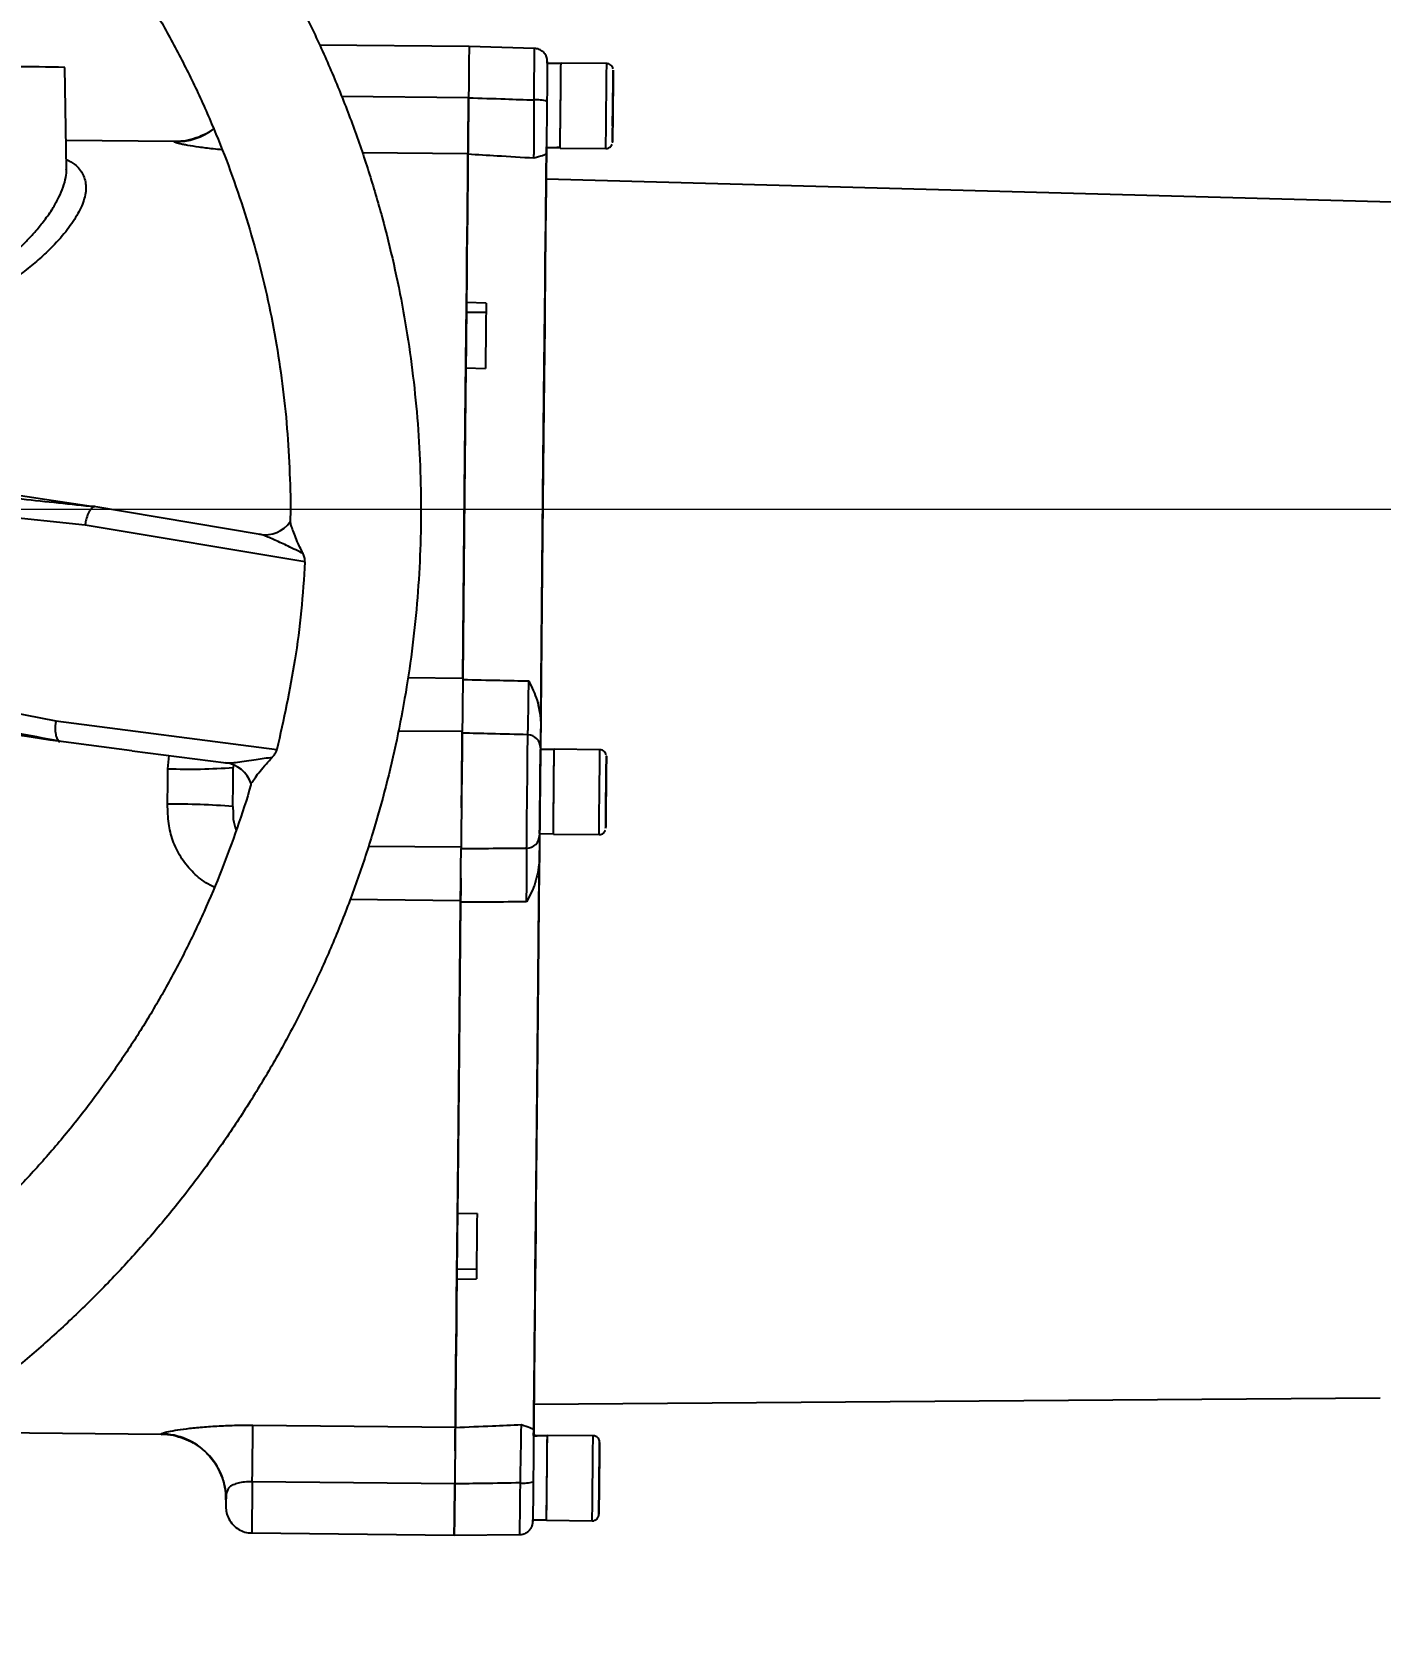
# Model space of a CAD drawing. Header units: millimetres. Extents: x 2344 to 4024, y 1094 to 2282.
# Drawn here: x 3033.4 to 3219.2, y 1277.1 to 1496.1 of the extents above; entities that cross this region are included whole.
import ezdxf

# ---------------------------------------------------------------- set-up
doc = ezdxf.new("R2010")
doc.units = ezdxf.units.MM
doc.layers.add('AM_5', color=3, linetype='Continuous', lineweight=25)
doc.layers.add('标注', color=3, linetype='Continuous', lineweight=13)
doc.styles.add('SLDTEXTSTYLE1', font='txt.shx', dxfattribs={"width": 0.7, "bigfont": 'gbcbig.shx'})
doc.dimstyles.new('SLDDIMSTYLE12$0', dxfattribs={"dimtxt": 12, "dimasz": 10, "dimexe": 0, "dimexo": 0.0625, "dimgap": 0.875, "dimtad": 1, "dimdec": 1, "dimlfac": 1.8, "dimrnd": 1e-09, "dimzin": 12, "dimdsep": 46, "dimtxsty": 'SLDTEXTSTYLE1', "dimcen": 0.09, "dimdle": 8.16, "dimclrd": 3, "dimclre": 3, "dimadec": 0, "dimazin": 3, "dimtfac": 1, "dimtdec": 1, "dimtofl": 0, "dimtmove": 0, "dimatfit": 3, "dimfxl": 0, "dimfrac": 2, "dimtolj": 1, "dimlwd": 5, "dimlwe": 5, "dimarcsym": 0})
doc.dimstyles.new('SLDDIMSTYLE12$3', dxfattribs={"dimtxt": 12, "dimasz": 10, "dimexe": 0, "dimexo": 0.0625, "dimgap": 0.875, "dimtad": 1, "dimdec": 1, "dimlfac": 1.8, "dimrnd": 1e-09, "dimzin": 12, "dimdsep": 46, "dimtxsty": 'SLDTEXTSTYLE1', "dimcen": 0.09, "dimdle": 8.16, "dimclrd": 3, "dimclre": 3, "dimadec": 0, "dimazin": 3, "dimtfac": 1, "dimtdec": 1, "dimtofl": 0, "dimtmove": 0, "dimatfit": 3, "dimfxl": 0, "dimfrac": 2, "dimtolj": 1, "dimlwd": 5, "dimlwe": 5, "dimarcsym": 0})

# ---------------------------------------------------------------- blocks, each defined once
blk = doc.blocks.new('*D64')
at = {"layer": 'Defpoints', "color": 0, "transparency": 16777216}
for p in [(2933.73, 1598.29), (2933.73, 1430.36), (3247.75, 1420.49)]:
    blk.add_point(p, dxfattribs=at)
at = {"layer": '标注', "color": 3, "linetype": 'Continuous', "lineweight": 5, "transparency": 16777216}
for p, q in [((2933.73, 1430.42), (2933.73, 1598.29)), ((3237.75, 1598.29), (2943.73, 1598.29))]:
    blk.add_line(p, q, dxfattribs=at)
at = {"layer": '标注', "color": 3, "lineweight": 5, "transparency": 16777216}
blk.add_line((3247.75, 1420.55), (3247.75, 1598.29), dxfattribs=at)
at = {"layer": '标注', "color": 3, "transparency": 16777216}
for points in [[(2943.73, 1599.96), (2943.73, 1596.62), (2933.73, 1598.29)], [(3237.75, 1599.96), (3237.75, 1596.62), (3247.75, 1598.29)]]:
    blk.add_solid(points, dxfattribs=at)
at = {"layer": '标注', "color": 0, "transparency": 16777216, "insert": (3090.41, 1610.59), "char_height": 10, "attachment_point": 5, "style": 'SLDTEXTSTYLE1'}
blk.add_mtext('\\A1;{\\H2.28571x;315}', dxfattribs=at)
blk = doc.blocks.new('*D68')
at = {"layer": 'Defpoints', "color": 0, "transparency": 16777216}
for p in [(3197.74, 1532.02), (3467.94, 1532.02), (2933.73, 1430.36)]:
    blk.add_point(p, dxfattribs=at)
at = {"layer": '标注', "color": 3, "linetype": 'Continuous', "lineweight": 5, "transparency": 16777216}
for p, q in [((3197.8, 1532.02), (3467.94, 1532.02)), ((3467.94, 1440.36), (3467.94, 1522.02))]:
    blk.add_line(p, q, dxfattribs=at)
at = {"layer": '标注', "color": 3, "lineweight": 5, "transparency": 16777216}
blk.add_line((2933.8, 1430.36), (3467.94, 1430.36), dxfattribs=at)
at = {"layer": '标注', "color": 3, "transparency": 16777216}
for points in [[(3466.27, 1522.02), (3469.6, 1522.02), (3467.94, 1532.02)], [(3466.27, 1440.36), (3469.6, 1440.36), (3467.94, 1430.36)]]:
    blk.add_solid(points, dxfattribs=at)
at = {"layer": '标注', "color": 0, "transparency": 16777216, "insert": (3455.63, 1481.19), "char_height": 10, "attachment_point": 5, "rotation": 90, "style": 'SLDTEXTSTYLE1'}
blk.add_mtext('\\A1;{\\H2.28571x;115}', dxfattribs=at)
blk = doc.blocks.new('*D49')
at = {"layer": 'AM_5', "color": 3, "linetype": 'Continuous', "lineweight": 5, "transparency": 16777216}
blk.add_line((3084.19, 1574.25), (3050.51, 1548.25), dxfattribs=at)
at = {"layer": 'AM_5', "color": 3, "lineweight": 5, "transparency": 16777216}
for p, q in [((2983.13, 1496.32), (2983.31, 1496.32)), ((2983.22, 1496.23), (2983.22, 1496.41))]:
    blk.add_line(p, q, dxfattribs=at)
at = {"layer": 'AM_5', "color": 3, "transparency": 16777216}
blk.add_solid([(3049.49, 1549.57), (3051.53, 1546.93), (3042.59, 1542.14)], dxfattribs=at)
at = {"layer": 'Defpoints', "color": 0, "transparency": 16777216}
for p in [(3042.59, 1542.14), (2923.85, 1450.49)]:
    blk.add_point(p, dxfattribs=at)
at = {"layer": 'AM_5', "color": 0, "transparency": 16777216, "insert": (3067.11, 1569.75), "char_height": 12, "attachment_point": 5, "rotation": 37.6642, "style": 'SLDTEXTSTYLE1'}
blk.add_mtext('\\A1;%%C345', dxfattribs=at)

msp = doc.modelspace()

# ---------------------------------------------------------------- linework, layer by layer
at = {"color": 7, "linetype": 'Continuous', "lineweight": 25}
for p, q in [((3093.677, 1494.056), (3073.081, 1494.26)), ((3102.707, 1493.809), (3093.677, 1494.056)), ((3106.345, 1491.725), (3104.455, 1491.743)), ((3112.645, 1491.716), (3106.345, 1491.779)), ((3038.214, 1477.195), (3037.987, 1491.181)), ((3113.536, 1490.807), (3113.536, 1490.786)), ((3113.514, 1488.557), (3113.487, 1485.857)), ((3113.487, 1485.857), (3113.514, 1488.557)), ((3113.514, 1488.557), (3113.514, 1488.557)), ((3076.09, 1487.211), (3093.607, 1487.037)), ((3113.487, 1485.857), (3113.46, 1483.157)), ((3113.46, 1483.157), (3113.487, 1485.857)), ((3113.487, 1485.857), (3113.487, 1485.857)), ((3113.46, 1483.157), (3113.46, 1483.157)), ((3113.46, 1483.157), (3113.46, 1483.157)), ((3053.045, 1480.972), (3038.15, 1481.12)), ((3093.53, 1479.273), (3078.955, 1479.418)), ((3104.332, 1479.354), (3104.341, 1480.256)), ((3106.229, 1480.079), (3112.529, 1480.017)), ((3220.844, 1472.622), (3104.297, 1475.815)), ((3093.326, 1458.831), (3093.313, 1457.449)), ((3096.025, 1458.703), (3093.326, 1458.831)), ((3096.013, 1457.422), (3093.313, 1457.449)), ((3093.237, 1449.835), (3095.936, 1449.708)), ((3040.779, 1428.14), (3018.038, 1430.519)), ((3064.906, 1426.877), (3041.713, 1430.772)), ((3071.066, 1423.088), (3040.779, 1428.14)), ((3085.243, 1407.149), (3092.812, 1407.074)), ((3014.307, 1405.538), (3036.757, 1401.211)), ((3036.757, 1401.211), (3067.206, 1397.25)), ((3092.738, 1399.706), (3083.941, 1399.794)), ((3047.232, 1397.076), (3037.099, 1398.383)), ((3047.249, 1397.073), (3060.194, 1395.403)), ((3052.186, 1394.603), (3052.337, 1396.418)), ((3105.404, 1397.229), (3103.514, 1397.248)), ((3111.705, 1397.221), (3105.405, 1397.283)), ((3061.203, 1395.091), (3061.188, 1394.78)), ((3112.577, 1394.48), (3112.562, 1392.921)), ((3112.562, 1392.921), (3112.577, 1394.48)), ((3112.562, 1392.921), (3112.531, 1389.803)), ((3112.531, 1389.803), (3112.562, 1392.921)), ((3112.562, 1392.921), (3112.562, 1392.921)), ((3061.134, 1389.384), (3061.16, 1388.538)), ((3112.515, 1388.244), (3112.531, 1389.803)), ((3112.531, 1389.803), (3112.515, 1388.244)), ((3112.531, 1389.803), (3112.531, 1389.803)), ((3103.399, 1385.657), (3105.289, 1385.638)), ((3105.289, 1385.584), (3111.588, 1385.521)), ((3079.813, 1383.948), (3092.58, 1383.821)), ((3092.507, 1376.42), (3077.254, 1376.572)), ((3094.78, 1333.357), (3092.079, 1333.284)), ((3092.003, 1325.67), (3091.99, 1324.289)), ((3094.703, 1325.643), (3092.003, 1325.67)), ((3091.99, 1324.289), (3094.69, 1324.362)), ((3102.62, 1307.09), (3219.208, 1307.967)), ((3063.889, 1304.189), (3091.788, 1303.912)), ((3102.577, 1302.753), (3102.585, 1303.55)), ((3019.413, 1303.269), (3051.276, 1302.952)), ((3110.767, 1302.725), (3104.467, 1302.788)), ((3111.609, 1296.867), (3111.636, 1299.567)), ((3111.636, 1299.567), (3111.609, 1296.867)), ((3111.636, 1299.567), (3111.636, 1299.567)), ((3111.582, 1294.167), (3111.609, 1296.867)), ((3111.609, 1296.867), (3111.582, 1294.167)), ((3111.609, 1296.867), (3111.609, 1296.867)), ((3091.71, 1296.117), (3063.812, 1296.394)), ((3111.582, 1294.167), (3111.582, 1294.167)), ((3111.582, 1294.167), (3111.582, 1294.167)), ((3102.462, 1291.161), (3102.462, 1291.173)), ((3102.462, 1291.161), (3104.352, 1291.143)), ((3104.351, 1291.089), (3110.651, 1291.026)), ((3063.742, 1289.341), (3091.64, 1289.064)), ((3091.64, 1289.063), (3100.673, 1289.131))]:
    msp.add_line(p, q, dxfattribs=at)
at = {"color": 7, "linetype": 'Continuous', "lineweight": 25, "flags": 128}
for points in [[(3093.677, 1494.056), (3093.676, 1493.885), (3093.671, 1493.379), (3093.662, 1492.56), (3093.651, 1491.463), (3093.638, 1490.134), (3093.623, 1488.632), (3093.607, 1487.018)], [(3093.677, 1494.056), (3093.676, 1493.888), (3093.671, 1493.386), (3093.663, 1492.57), (3093.652, 1491.476), (3093.638, 1490.15), (3093.624, 1488.649), (3093.607, 1487.037)], [(3102.636, 1486.704), (3102.652, 1488.322), (3102.667, 1489.836), (3102.681, 1491.179), (3102.692, 1492.29), (3102.7, 1493.121), (3102.705, 1493.635), (3102.707, 1493.809)], [(3104.457, 1491.958), (3104.456, 1491.809), (3104.45, 1491.274), (3104.442, 1490.418), (3104.43, 1489.292), (3104.417, 1487.965), (3104.403, 1486.517)], [(3104.455, 1491.769), (3104.456, 1491.809), (3104.457, 1491.991), (3104.457, 1491.958)], [(3106.231, 1480.237), (3106.235, 1480.646), (3106.242, 1481.344), (3106.251, 1482.292), (3106.262, 1483.44), (3106.275, 1484.723), (3106.289, 1486.073), (3106.302, 1487.415), (3106.314, 1488.675), (3106.325, 1489.785), (3106.334, 1490.685), (3106.341, 1491.324), (3106.344, 1491.668), (3106.345, 1491.696)], [(3106.287, 1485.929), (3106.301, 1487.278), (3106.313, 1488.554), (3106.325, 1489.689), (3106.334, 1490.621), (3106.341, 1491.3), (3106.344, 1491.69), (3106.345, 1491.779)], [(3112.587, 1485.866), (3112.6, 1487.215), (3112.613, 1488.492), (3112.624, 1489.626), (3112.633, 1490.558), (3112.64, 1491.238), (3112.644, 1491.627), (3112.645, 1491.716)], [(3113.438, 1480.908), (3113.439, 1481.076), (3113.444, 1481.571), (3113.452, 1482.357), (3113.462, 1483.382), (3113.474, 1484.576), (3113.487, 1485.857), (3113.5, 1487.138), (3113.512, 1488.332), (3113.522, 1489.357), (3113.529, 1490.144), (3113.534, 1490.638), (3113.536, 1490.807), (3113.536, 1490.807)], [(3113.536, 1490.786), (3113.534, 1490.638), (3113.529, 1490.144), (3113.522, 1489.357), (3113.511, 1488.332), (3113.5, 1487.138), (3113.487, 1485.857)], [(3093.607, 1487.037), (3093.594, 1485.631), (3093.58, 1484.29), (3093.568, 1483.046), (3093.557, 1481.932), (3093.547, 1480.975), (3093.539, 1480.201), (3093.534, 1479.629), (3093.53, 1479.273)], [(3106.229, 1480.079), (3106.23, 1480.168), (3106.234, 1480.558), (3106.241, 1481.237), (3106.25, 1482.169), (3106.261, 1483.304), (3106.274, 1484.58), (3106.287, 1485.929)], [(3112.529, 1480.017), (3112.53, 1480.105), (3112.533, 1480.495), (3112.54, 1481.174), (3112.549, 1482.106), (3112.561, 1483.241), (3112.573, 1484.517), (3112.587, 1485.866)], [(3113.487, 1485.857), (3113.474, 1484.576), (3113.462, 1483.382), (3113.452, 1482.357), (3113.444, 1481.571), (3113.44, 1481.175)], [(3093.53, 1479.207), (3093.534, 1479.569), (3093.539, 1480.147), (3093.547, 1480.927), (3093.557, 1481.887), (3093.562, 1482.455)], [(3113.44, 1481.175), (3113.439, 1481.076), (3113.438, 1480.908), (3113.438, 1480.908)], [(3092.812, 1407.074), (3092.865, 1412.408), (3092.917, 1417.665), (3092.968, 1422.824), (3093.018, 1427.865), (3093.067, 1432.77), (3093.114, 1437.521), (3093.16, 1442.1), (3093.204, 1446.489), (3093.245, 1450.672), (3093.285, 1454.634), (3093.322, 1458.359), (3093.356, 1461.834), (3093.388, 1465.045), (3093.418, 1467.981), (3093.444, 1470.631), (3093.467, 1472.984), (3093.488, 1475.031), (3093.505, 1476.766), (3093.519, 1478.182), (3093.53, 1479.273)], [(3093.53, 1479.233), (3093.519, 1478.154), (3093.505, 1476.763), (3093.488, 1475.064), (3093.468, 1473.064), (3093.445, 1470.77), (3093.42, 1468.189), (3093.391, 1465.332), (3093.36, 1462.209), (3093.326, 1458.831)], [(3103.553, 1401.162), (3103.607, 1406.538), (3103.66, 1411.856), (3103.712, 1417.098), (3103.763, 1422.243), (3103.813, 1427.272), (3103.862, 1432.166), (3103.909, 1436.906), (3103.954, 1441.475), (3103.998, 1445.856), (3104.039, 1450.032), (3104.079, 1453.986), (3104.116, 1457.706), (3104.15, 1461.175), (3104.182, 1464.382), (3104.211, 1467.314), (3104.238, 1469.96), (3104.261, 1472.31), (3104.282, 1474.356), (3104.299, 1476.089), (3104.313, 1477.503), (3104.324, 1478.593), (3104.332, 1479.354)], [(3104.332, 1479.354), (3104.324, 1478.593), (3104.314, 1477.503), (3104.3, 1476.089), (3104.297, 1475.815)], [(3104.297, 1475.815), (3104.296, 1475.775), (3104.293, 1475.455), (3104.286, 1474.816), (3104.277, 1473.861), (3104.264, 1472.594), (3104.249, 1471.019), (3104.23, 1469.142), (3104.208, 1466.97), (3104.184, 1464.512), (3104.156, 1461.777), (3104.127, 1458.775), (3104.094, 1455.517), (3104.059, 1452.017), (3104.022, 1448.287), (3103.983, 1444.341), (3103.942, 1440.195), (3103.899, 1435.863), (3103.854, 1431.364), (3103.808, 1426.712), (3103.76, 1421.927), (3103.711, 1417.027), (3103.662, 1412.029), (3103.611, 1406.954), (3103.56, 1401.819), (3103.515, 1397.248)], [(3093.313, 1457.449), (3093.302, 1456.398), (3093.292, 1455.325), (3093.281, 1454.231), (3093.27, 1453.116), (3093.258, 1451.981), (3093.247, 1450.825), (3093.236, 1449.759)], [(3096.025, 1458.703), (3096.015, 1457.651), (3096.004, 1456.577), (3095.993, 1455.482), (3095.982, 1454.367), (3095.971, 1453.232), (3095.959, 1452.077), (3095.948, 1450.902), (3095.936, 1449.708)], [(3093.237, 1449.835), (3093.196, 1445.69), (3093.152, 1441.35), (3093.108, 1436.829), (3093.061, 1432.145), (3093.013, 1427.315), (3092.964, 1422.356), (3092.913, 1417.285), (3092.862, 1412.122), (3092.81, 1406.884)], [(3092.812, 1407.074), (3092.798, 1405.685), (3092.785, 1404.372), (3092.773, 1403.167), (3092.762, 1402.102), (3092.753, 1401.203), (3092.746, 1400.492), (3092.741, 1399.989), (3092.738, 1399.706)], [(3092.634, 1389.218), (3092.643, 1390.133), (3092.659, 1391.779), (3092.676, 1393.424), (3092.691, 1394.998), (3092.706, 1396.433), (3092.718, 1397.669), (3092.728, 1398.653), (3092.735, 1399.342), (3092.738, 1399.706)], [(3092.736, 1399.502), (3092.733, 1399.134), (3092.726, 1398.443), (3092.716, 1397.456), (3092.704, 1396.218), (3092.689, 1394.781), (3092.674, 1393.205), (3092.657, 1391.56), (3092.641, 1389.914), (3092.625, 1388.339), (3092.611, 1386.901), (3092.599, 1385.663), (3092.589, 1384.677), (3092.582, 1383.985), (3092.578, 1383.617)], [(3101.611, 1383.661), (3101.614, 1383.989), (3101.621, 1384.648), (3101.63, 1385.61), (3101.642, 1386.831), (3101.656, 1388.258), (3101.672, 1389.828), (3101.688, 1391.47), (3101.705, 1393.112), (3101.72, 1394.681), (3101.734, 1396.108), (3101.747, 1397.33), (3101.756, 1398.291), (3101.763, 1398.951), (3101.766, 1399.278)], [(3103.517, 1397.469), (3103.513, 1397.149), (3103.507, 1396.486), (3103.497, 1395.52), (3103.485, 1394.308), (3103.471, 1392.925), (3103.457, 1391.452), (3103.442, 1389.98), (3103.428, 1388.596), (3103.416, 1387.385), (3103.407, 1386.418), (3103.4, 1385.755), (3103.397, 1385.435)], [(3103.399, 1385.657), (3103.399, 1385.671), (3103.402, 1385.923), (3103.407, 1386.477), (3103.416, 1387.304), (3103.426, 1388.357), (3103.438, 1389.579), (3103.451, 1390.904), (3103.465, 1392.259), (3103.478, 1393.57), (3103.49, 1394.765), (3103.5, 1395.779), (3103.508, 1396.556), (3103.513, 1397.054), (3103.514, 1397.246), (3103.514, 1397.248)], [(3105.289, 1385.584), (3105.29, 1385.742), (3105.295, 1386.206), (3105.302, 1386.952), (3105.312, 1387.94), (3105.324, 1389.117), (3105.337, 1390.418), (3105.35, 1391.774), (3105.363, 1393.111), (3105.376, 1394.358), (3105.387, 1395.448), (3105.395, 1396.321), (3105.401, 1396.93), (3105.405, 1397.244), (3105.405, 1397.283)], [(3105.29, 1385.713), (3105.291, 1385.832), (3105.296, 1386.33), (3105.304, 1387.107), (3105.314, 1388.121), (3105.326, 1389.316), (3105.339, 1390.627), (3105.352, 1391.982), (3105.365, 1393.307), (3105.377, 1394.529), (3105.388, 1395.582), (3105.396, 1396.409), (3105.402, 1396.963), (3105.404, 1397.215), (3105.404, 1397.216)], [(3111.588, 1385.521), (3111.59, 1385.679), (3111.594, 1386.143), (3111.602, 1386.89), (3111.612, 1387.878), (3111.623, 1389.054), (3111.636, 1390.355), (3111.65, 1391.711), (3111.663, 1393.049), (3111.675, 1394.296), (3111.686, 1395.385), (3111.695, 1396.258), (3111.701, 1396.868), (3111.704, 1397.181), (3111.705, 1397.221)], [(3112.497, 1386.412), (3112.499, 1386.581), (3112.504, 1387.075), (3112.512, 1387.862), (3112.522, 1388.887), (3112.534, 1390.081), (3112.547, 1391.362), (3112.559, 1392.643), (3112.571, 1393.837), (3112.581, 1394.862), (3112.589, 1395.649), (3112.594, 1396.143), (3112.596, 1396.312), (3112.594, 1396.143), (3112.589, 1395.649), (3112.581, 1394.862), (3112.571, 1393.837), (3112.559, 1392.643), (3112.546, 1391.362), (3112.534, 1390.081), (3112.522, 1388.887), (3112.512, 1387.862), (3112.504, 1387.075), (3112.499, 1386.581), (3112.497, 1386.412)], [(3052.137, 1389.702), (3052.143, 1390.314), (3052.149, 1390.927), (3052.155, 1391.54), (3052.161, 1392.152), (3052.167, 1392.765), (3052.174, 1393.378), (3052.18, 1393.99), (3052.186, 1394.603)], [(3061.134, 1389.384), (3061.14, 1389.993), (3061.147, 1390.658), (3061.154, 1391.361), (3061.161, 1392.084), (3061.168, 1392.807), (3061.175, 1393.509), (3061.182, 1394.173), (3061.188, 1394.78)], [(3103.399, 1385.657), (3103.354, 1381.085), (3103.303, 1375.951), (3103.253, 1370.875), (3103.203, 1365.878), (3103.154, 1360.977), (3103.107, 1356.192), (3103.061, 1351.541), (3103.016, 1347.041), (3102.973, 1342.71), (3102.932, 1338.564), (3102.893, 1334.618), (3102.856, 1330.888), (3102.821, 1327.387), (3102.789, 1324.13), (3102.759, 1321.128), (3102.732, 1318.392), (3102.707, 1315.934), (3102.686, 1313.763), (3102.667, 1311.886), (3102.652, 1310.311), (3102.639, 1309.043), (3102.63, 1308.088), (3102.624, 1307.45), (3102.62, 1307.13), (3102.62, 1307.09)], [(3102.585, 1303.55), (3102.592, 1304.312), (3102.603, 1305.402), (3102.617, 1306.816), (3102.634, 1308.549), (3102.654, 1310.594), (3102.678, 1312.945), (3102.704, 1315.591), (3102.733, 1318.523), (3102.765, 1321.729), (3102.799, 1325.199), (3102.836, 1328.918), (3102.875, 1332.873), (3102.917, 1337.049), (3102.96, 1341.429), (3103.006, 1345.999), (3103.053, 1350.739), (3103.101, 1355.633), (3103.151, 1360.662), (3103.202, 1365.807), (3103.254, 1371.049), (3103.307, 1376.367), (3103.36, 1381.742)], [(3092.538, 1379.539), (3092.534, 1379.126), (3092.521, 1377.81), (3092.507, 1376.42)], [(3091.788, 1303.912), (3091.799, 1305.026), (3091.813, 1306.464), (3091.83, 1308.221), (3091.851, 1310.29), (3091.874, 1312.664), (3091.901, 1315.334), (3091.93, 1318.29), (3091.962, 1321.52), (3091.997, 1325.013), (3092.034, 1328.755), (3092.073, 1332.732), (3092.115, 1336.93), (3092.159, 1341.333), (3092.204, 1345.924), (3092.252, 1350.687), (3092.3, 1355.602), (3092.35, 1360.652), (3092.402, 1365.818), (3092.454, 1371.081), (3092.507, 1376.42)], [(3092.505, 1376.235), (3092.453, 1370.998), (3092.402, 1365.834), (3092.352, 1360.764), (3092.302, 1355.804), (3092.254, 1350.974), (3092.208, 1346.29), (3092.163, 1341.77), (3092.12, 1337.429), (3092.079, 1333.284)], [(3092.079, 1333.301), (3092.069, 1332.295), (3092.058, 1331.139), (3092.046, 1330.003), (3092.035, 1328.888), (3092.024, 1327.794), (3092.014, 1326.721), (3092.003, 1325.67)], [(3094.78, 1333.357), (3094.768, 1332.164), (3094.756, 1330.989), (3094.745, 1329.834), (3094.733, 1328.699), (3094.722, 1327.583), (3094.712, 1326.489), (3094.701, 1325.415), (3094.69, 1324.362)], [(3091.99, 1324.289), (3091.956, 1320.91), (3091.925, 1317.787), (3091.897, 1314.93), (3091.871, 1312.349), (3091.848, 1310.055), (3091.829, 1308.055), (3091.812, 1306.356), (3091.798, 1304.965), (3091.787, 1303.886)], [(3102.621, 1307.09), (3102.618, 1306.816), (3102.604, 1305.402), (3102.593, 1304.312), (3102.585, 1303.55)], [(3063.812, 1296.394), (3063.826, 1297.8), (3063.839, 1299.144), (3063.851, 1300.391), (3063.863, 1301.509), (3063.872, 1302.47), (3063.88, 1303.249), (3063.886, 1303.827), (3063.889, 1304.189)], [(3091.788, 1303.912), (3091.784, 1303.55), (3091.778, 1302.972), (3091.771, 1302.193), (3091.761, 1301.232), (3091.75, 1300.114), (3091.738, 1298.867), (3091.724, 1297.523), (3091.71, 1296.117)], [(3091.756, 1300.664), (3091.761, 1301.188), (3091.771, 1302.144), (3091.778, 1302.918), (3091.784, 1303.49), (3091.788, 1303.846)], [(3104.351, 1291.089), (3104.351, 1291.098), (3104.354, 1291.334), (3104.359, 1291.872), (3104.367, 1292.683), (3104.377, 1293.724), (3104.389, 1294.938), (3104.402, 1296.259), (3104.416, 1297.617), (3104.429, 1298.939), (3104.441, 1300.153), (3104.452, 1301.193), (3104.46, 1302.004), (3104.465, 1302.542), (3104.467, 1302.778), (3104.467, 1302.788)], [(3104.352, 1291.143), (3104.352, 1291.168), (3104.355, 1291.453), (3104.361, 1292.038), (3104.369, 1292.891), (3104.38, 1293.965), (3104.392, 1295.202), (3104.405, 1296.534), (3104.419, 1297.888), (3104.432, 1299.189), (3104.443, 1300.368), (3104.453, 1301.359), (3104.461, 1302.109), (3104.465, 1302.575), (3104.466, 1302.674)], [(3110.651, 1291.026), (3110.651, 1291.036), (3110.653, 1291.272), (3110.659, 1291.81), (3110.667, 1292.621), (3110.677, 1293.661), (3110.689, 1294.875), (3110.702, 1296.197), (3110.716, 1297.555), (3110.729, 1298.876), (3110.741, 1300.09), (3110.751, 1301.131), (3110.759, 1301.942), (3110.765, 1302.48), (3110.767, 1302.715), (3110.767, 1302.725)], [(3111.658, 1301.816), (3111.658, 1301.816), (3111.656, 1301.648), (3111.652, 1301.153), (3111.644, 1300.367), (3111.633, 1299.342), (3111.622, 1298.148), (3111.609, 1296.867), (3111.596, 1295.586), (3111.584, 1294.392), (3111.574, 1293.367), (3111.566, 1292.58), (3111.561, 1292.086), (3111.56, 1291.917)], [(3111.56, 1291.938), (3111.561, 1292.086), (3111.566, 1292.58), (3111.574, 1293.367), (3111.584, 1294.392), (3111.596, 1295.586), (3111.609, 1296.867)], [(3063.812, 1296.394), (3063.796, 1294.78), (3063.781, 1293.276), (3063.768, 1291.946), (3063.757, 1290.846), (3063.749, 1290.024), (3063.744, 1289.515), (3063.742, 1289.341), (3063.742, 1289.341)], [(3091.64, 1289.064), (3091.64, 1289.064), (3091.642, 1289.238), (3091.647, 1289.747), (3091.655, 1290.569), (3091.666, 1291.669), (3091.679, 1292.999), (3091.694, 1294.503), (3091.71, 1296.117)], [(3091.71, 1296.101), (3091.694, 1294.488), (3091.679, 1292.985), (3091.666, 1291.656), (3091.655, 1290.559), (3091.647, 1289.74), (3091.642, 1289.234), (3091.64, 1289.063)], [(3100.673, 1289.131), (3100.675, 1289.305), (3100.68, 1289.819), (3100.688, 1290.65), (3100.699, 1291.761), (3100.712, 1293.104), (3100.727, 1294.618), (3100.743, 1296.236)], [(3102.514, 1296.388), (3102.499, 1294.939), (3102.486, 1293.612), (3102.475, 1292.487), (3102.466, 1291.631), (3102.461, 1291.095), (3102.461, 1291.094)], [(3102.461, 1291.094), (3102.459, 1290.913), (3102.46, 1290.95)], [(3102.46, 1290.95), (3102.461, 1291.095), (3102.462, 1291.161)]]:
    msp.add_lwpolyline(points, dxfattribs=at)
at = {"color": 7, "linetype": 'Continuous', "lineweight": 25}
for centre, radius, start, end in [((3028.735, 1122.167), 369.13, 88.5638, 89.66629), ((3103.021, 1481.904), 4.816, 73.32745, 94.58868), ((3053.135, 1489.945), 9.002, 269.42949, 306.82622), ((3061.307, 1480.865), 8.263, 179.25991, 179.45891), ((3065.574, 1431.023), 4.202, 259.74027, 325.43734), ((3101.721, 1397.483), 1.796, 359.55565, 88.5609), ((3059.632, 1391.241), 4.201, 17.58427, 83.2716), ((3055.189, 1470.618), 76.075, 267.73735, 274.52251), ((3053.503, 1300.905), 88.808, 85.07078, 90.88157), ((3101.601, 1385.457), 1.796, 270.30051, 359.30576), ((3065.121, 1302.849), 13.845, 179.41066, 179.57279), ((3051.189, 1293.994), 8.998, 359.44329, 89.44332), ((3101.224, 1301.028), 4.816, 264.27272, 285.53399)]:
    msp.add_arc(centre, radius, start, end, dxfattribs=at)
for centre, major_axis, ratio, start_param, end_param in [((3104.397, 1485.948), (10.038, -0.1), 0.5773555, 4.712389, 4.9017857), ((3106.287, 1485.929), (10.038, -0.1), 0.5773555, 4.6181155, 4.712389), ((3104.409, 1296.938), (10.039, -0.1), 0.577345, 1.5707963, 1.7601929), ((3102.519, 1296.957), (10.039, -0.1), 0.577345, 1.4765243, 1.5707963)]:
    msp.add_ellipse(centre, major_axis=major_axis, ratio=ratio, start_param=start_param, end_param=end_param, dxfattribs=at)
for points, knots in [([(2782.105, 1453.029), (2781.937, 1451.848), (2781.46, 1448.487), (2780.892, 1442.919), (2780.491, 1436.328), (2780.378, 1429.725), (2780.548, 1423.123), (2781.002, 1416.535), (2781.74, 1409.973), (2782.76, 1403.448), (2784.059, 1396.973), (2785.636, 1390.56), (2787.488, 1384.221), (2789.611, 1377.968), (2792.001, 1371.812), (2794.654, 1365.764), (2797.565, 1359.837), (2800.728, 1354.04), (2804.138, 1348.384), (2807.789, 1342.881), (2811.672, 1337.54), (2815.783, 1332.371), (2820.112, 1327.384), (2824.651, 1322.588), (2829.393, 1317.992), (2834.328, 1313.604), (2839.448, 1309.432), (2844.743, 1305.485), (2850.202, 1301.77), (2855.817, 1298.293), (2861.576, 1295.061), (2867.468, 1292.08), (2873.484, 1289.355), (2879.611, 1286.892), (2885.839, 1284.695), (2892.156, 1282.768), (2898.549, 1281.115), (2905.008, 1279.739), (2911.52, 1278.641), (2918.073, 1277.826), (2924.656, 1277.293), (2931.255, 1277.044), (2937.859, 1277.08), (2944.455, 1277.399), (2951.031, 1278.003), (2957.575, 1278.889), (2964.075, 1280.055), (2970.519, 1281.501), (2976.895, 1283.223), (2983.19, 1285.217), (2989.394, 1287.481), (2995.494, 1290.01), (3001.48, 1292.799), (3007.341, 1295.843), (3013.065, 1299.137), (3018.642, 1302.674), (3024.061, 1306.447), (3029.313, 1310.451), (3034.387, 1314.677), (3039.275, 1319.118), (3043.968, 1323.765), (3048.456, 1328.609), (3052.731, 1333.642), (3056.785, 1338.855), (3060.612, 1344.238), (3064.203, 1349.78), (3067.552, 1355.471), (3070.653, 1361.302), (3073.5, 1367.26), (3076.088, 1373.336), (3078.412, 1379.518), (3080.467, 1385.793), (3082.251, 1392.152), (3083.759, 1398.581), (3084.989, 1405.07), (3085.939, 1411.605), (3086.606, 1418.175), (3086.99, 1424.768), (3087.089, 1431.371), (3086.905, 1437.972), (3086.436, 1444.559), (3085.684, 1451.12), (3084.65, 1457.643), (3083.337, 1464.114), (3081.746, 1470.524), (3079.88, 1476.859), (3077.744, 1483.108), (3075.34, 1489.259), (3072.674, 1495.3), (3069.751, 1501.222), (3066.575, 1507.012), (3063.153, 1512.66), (3059.49, 1518.155), (3055.595, 1523.488), (3051.474, 1528.648), (3047.134, 1533.626), (3042.584, 1538.412), (3037.832, 1542.998), (3032.887, 1547.375), (3027.758, 1551.535), (3022.455, 1555.471), (3016.988, 1559.175), (3011.366, 1562.639), (3005.6, 1565.859), (2999.701, 1568.827), (2993.679, 1571.539), (2987.547, 1573.989), (2981.314, 1576.172), (2974.994, 1578.086), (2968.596, 1579.725), (2962.135, 1581.087), (2955.62, 1582.17), (2949.065, 1582.972), (2942.482, 1583.49), (2935.882, 1583.725), (2929.278, 1583.675), (2922.683, 1583.341), (2916.108, 1582.724), (2909.565, 1581.823), (2903.068, 1580.643), (2896.627, 1579.183), (2890.256, 1577.448), (2883.965, 1575.439), (2877.766, 1573.162), (2871.671, 1570.62), (2865.691, 1567.818), (2859.837, 1564.761), (2854.12, 1561.455), (2848.551, 1557.906), (2843.14, 1554.121), (2837.896, 1550.106), (2832.831, 1545.869), (2827.953, 1541.418), (2823.27, 1536.761), (2818.793, 1531.906), (2814.529, 1526.864), (2810.486, 1521.642), (2806.671, 1516.252), (2803.092, 1510.702), (2799.755, 1505.003), (2796.667, 1499.166), (2793.832, 1493.201), (2791.258, 1487.12), (2788.947, 1480.933), (2786.905, 1474.653), (2785.135, 1468.291), (2783.643, 1461.858), (2782.68, 1456.758), (2782.225, 1453.806), (2782.105, 1453.029)], [0, 0, 0, 0, 0.00371707, 0.01057073, 0.01742476, 0.02427878, 0.03113281, 0.03798684, 0.04484087, 0.0516949, 0.05854893, 0.06540296, 0.07225699, 0.07911102, 0.08596505, 0.09281907, 0.0996731, 0.10652713, 0.11338116, 0.12023519, 0.12708922, 0.13394325, 0.14079728, 0.14765131, 0.15450534, 0.16135937, 0.1682134, 0.17506743, 0.18192146, 0.18877549, 0.19562952, 0.20248355, 0.20933758, 0.21619161, 0.22304564, 0.22989967, 0.2367537, 0.24360773, 0.25046176, 0.25731579, 0.26416982, 0.27102385, 0.27787788, 0.28473191, 0.29158594, 0.29843997, 0.305294, 0.31214803, 0.31900206, 0.32585609, 0.33271012, 0.33956415, 0.34641818, 0.35327221, 0.36012624, 0.36698027, 0.3738343, 0.38068833, 0.38754236, 0.39439639, 0.40125042, 0.40810445, 0.41495848, 0.42181251, 0.42866653, 0.43552056, 0.44237459, 0.44922862, 0.45608265, 0.46293668, 0.46979071, 0.47664474, 0.48349877, 0.4903528, 0.49720683, 0.50406086, 0.51091488, 0.51776891, 0.52462294, 0.53147697, 0.538331, 0.54518503, 0.55203906, 0.55889309, 0.56574712, 0.57260114, 0.57945517, 0.5863092, 0.59316323, 0.60001726, 0.60687129, 0.61372532, 0.62057935, 0.62743338, 0.63428741, 0.64114144, 0.64799547, 0.6548495, 0.66170352, 0.66855755, 0.67541158, 0.68226561, 0.68911964, 0.69597367, 0.7028277, 0.70968173, 0.71653576, 0.72338979, 0.73024382, 0.73709785, 0.74395188, 0.75080591, 0.75765994, 0.76451397, 0.771368, 0.77822203, 0.78507606, 0.79193009, 0.79878412, 0.80563816, 0.81249219, 0.81934622, 0.82620025, 0.83305428, 0.83990831, 0.84676234, 0.85361637, 0.8604704, 0.86732443, 0.87417846, 0.88103249, 0.88788652, 0.89474054, 0.90159457, 0.9084486, 0.91530263, 0.92215666, 0.92901069, 0.93586472, 0.94271875, 0.94957278, 0.95642681, 0.96328084, 0.97013487, 0.9769889, 0.98384293, 0.99069696, 0.99755098, 1, 1, 1, 1]), ([(2901.589, 1561.789), (2903.018, 1562.136), (2906.455, 1562.971), (2911.972, 1563.973), (2918.115, 1564.837), (2924.294, 1565.41), (2930.491, 1565.701), (2936.695, 1565.707), (2942.893, 1565.43), (2949.072, 1564.868), (2955.219, 1564.024), (2961.321, 1562.899), (2967.364, 1561.496), (2973.337, 1559.817), (2979.227, 1557.866), (2985.021, 1555.648), (2990.707, 1553.166), (2996.274, 1550.426), (3001.709, 1547.434), (3007.002, 1544.196), (3012.14, 1540.719), (3017.114, 1537.01), (3021.913, 1533.078), (3026.526, 1528.929), (3030.944, 1524.573), (3035.159, 1520.02), (3039.16, 1515.278), (3042.939, 1510.358), (3046.489, 1505.269), (3049.803, 1500.024), (3052.872, 1494.632), (3055.691, 1489.105), (3058.254, 1483.455), (3060.555, 1477.693), (3062.59, 1471.832), (3064.354, 1465.883), (3065.843, 1459.86), (3067.056, 1453.776), (3067.986, 1447.642), (3068.643, 1441.471), (3068.985, 1435.278), (3069.105, 1430.995), (3069.03, 1428.784), (3069.025, 1428.638)], [0, 0, 0, 0, 0.0178666, 0.0430042, 0.0681417, 0.0932792, 0.1184167, 0.1435543, 0.1686918, 0.1938293, 0.2189668, 0.2441044, 0.2692419, 0.2943794, 0.319517, 0.3446545, 0.369792, 0.3949295, 0.4200671, 0.4452046, 0.4703421, 0.4954797, 0.5206172, 0.5457547, 0.5708923, 0.5960298, 0.6211673, 0.6463048, 0.6714424, 0.6965799, 0.7217174, 0.746855, 0.7719925, 0.79713, 0.8222676, 0.8474051, 0.8725426, 0.8976802, 0.9228177, 0.9479552, 0.9730928, 0.9982303, 1, 1, 1, 1]), ([(3104.455, 1491.766), (3104.456, 1491.873), (3104.457, 1492.007), (3104.457, 1491.975), (3104.457, 1491.999), (3104.457, 1492.003), (3104.457, 1492.012), (3104.457, 1492.032), (3104.454, 1492.194), (3104.398, 1492.566), (3104.16, 1493.058), (3103.739, 1493.482), (3103.25, 1493.755), (3102.882, 1493.776), (3102.719, 1493.786)], [0, 0, 0, 0, 0.2920102, 0.3669485, 0.3695237, 0.3711601, 0.372839, 0.3768282, 0.3848821, 0.4843329, 0.6302698, 0.750038, 0.889639, 1, 1, 1, 1]), ([(3113.516, 1490.992), (3113.485, 1491.096), (3113.424, 1491.298), (3113.208, 1491.531), (3112.944, 1491.686), (3112.745, 1491.702), (3112.649, 1491.71)], [0, 0, 0, 0, 0.26440841, 0.51402958, 0.7644826, 1, 1, 1, 1]), ([(3093.53, 1479.233), (3093.532, 1479.486), (3093.537, 1479.991), (3093.555, 1481.808), (3093.579, 1484.192), (3093.598, 1486.076), (3093.607, 1487.018)], [0, 0, 0, 0, 0.2500466, 0.4994486, 0.7493959, 1, 1, 1, 1]), ([(3093.607, 1487.018), (3095.293, 1486.959), (3098.302, 1486.854), (3101.312, 1486.75), (3102.636, 1486.704)], [0, 0, 0, 0, 0.56, 1, 1, 1, 1]), ([(3102.619, 1478.678), (3102.621, 1478.938), (3102.626, 1479.459), (3102.632, 1481.339), (3102.635, 1483.807), (3102.636, 1485.738), (3102.636, 1486.704)], [0, 0, 0, 0, 0.2496929, 0.49994, 0.7499529, 1, 1, 1, 1]), ([(3104.403, 1486.517), (3104.395, 1485.752), (3104.38, 1484.227), (3104.361, 1482.26), (3104.344, 1480.612), (3104.336, 1479.774), (3104.332, 1479.354)], [0, 0, 0, 0, 0.2806316, 0.559596, 0.7791291, 1, 1, 1, 1]), ([(3058.485, 1482.748), (3058.447, 1482.715), (3058.037, 1482.366), (3057.115, 1481.869), (3055.737, 1481.314), (3054.356, 1481.001), (3053.448, 1481.003), (3053.044, 1481.003)], [0, 0, 0, 0, 0.0260212, 0.2770518, 0.533254, 0.792257, 1, 1, 1, 1]), ([(3059.642, 1479.852), (3059.231, 1479.888), (3058.066, 1479.988), (3056.44, 1480.201), (3055.112, 1480.409), (3054.293, 1480.566), (3053.652, 1480.704), (3053.136, 1480.855), (3053.077, 1480.913), (3053.045, 1480.943)], [0, 0, 0, 0, 0.09798971, 0.2775574, 0.45825642, 0.54797256, 0.63858729, 0.80895902, 1, 1, 1, 1]), ([(3038.193, 1478.51), (3038.602, 1478.294), (3039.68, 1477.724), (3040.587, 1476.475), (3041.01, 1474.819), (3040.697, 1472.905), (3039.739, 1470.81), (3038.185, 1468.561), (3036.314, 1466.494), (3034.354, 1464.672), (3032.465, 1463.136), (3030.353, 1461.631), (3028.041, 1460.191), (3025.538, 1458.867), (3022.424, 1457.498), (3018.55, 1456.237), (3013.836, 1455.392), (3009.765, 1455.316), (3006.562, 1455.64), (3004.21, 1456.018), (3002.757, 1456.473), (3002.047, 1456.695)], [0, 0, 0, 0, 0.0405041, 0.1068182, 0.1733596, 0.2386251, 0.3054083, 0.3711863, 0.4377968, 0.4823669, 0.5263905, 0.5701557, 0.6157065, 0.6597452, 0.7026848, 0.7690427, 0.8353234, 0.9015232, 0.9347905, 0.9681346, 1, 1, 1, 1]), ([(3102.619, 1478.678), (3100.922, 1478.781), (3097.893, 1478.966), (3094.863, 1479.151), (3093.53, 1479.233)], [0, 0, 0, 0, 0.56, 1, 1, 1, 1]), ([(3104.332, 1479.354), (3104.2, 1479.248), (3103.934, 1479.033), (3103.059, 1478.797), (3102.619, 1478.678)], [0, 0, 0, 0, 0.4975573, 1, 1, 1, 1]), ([(3112.54, 1480.026), (3112.639, 1480.031), (3112.828, 1480.043), (3113.064, 1480.173), (3113.23, 1480.33), (3113.332, 1480.479), (3113.369, 1480.577), (3113.383, 1480.615)], [0, 0, 0, 0, 0.2667691, 0.5125695, 0.7162404, 0.8882868, 1, 1, 1, 1]), ([(3002.032, 1458.745), (3002.048, 1458.739), (3002.919, 1458.385), (3005.28, 1457.752), (3009.135, 1457.116), (3013.642, 1457.249), (3017.205, 1457.976), (3019.885, 1458.857), (3022.028, 1459.728), (3024.227, 1460.822), (3026.439, 1462.151), (3028.205, 1463.383), (3029.646, 1464.499), (3030.743, 1465.426), (3031.803, 1466.392), (3032.837, 1467.411), (3033.959, 1468.622), (3035.112, 1470.016), (3036.172, 1471.503), (3037.036, 1472.982), (3037.681, 1474.378), (3038.073, 1475.7), (3038.246, 1476.655), (3038.198, 1477.119), (3038.188, 1477.213)], [0, 0, 0, 0, 0.00093012, 0.05213698, 0.12998065, 0.20566796, 0.28503183, 0.32172886, 0.35956138, 0.41392266, 0.46259384, 0.51316586, 0.5471344, 0.57962599, 0.6082295, 0.64496265, 0.68206909, 0.72972949, 0.7852597, 0.83451185, 0.88520263, 0.93768369, 0.98750314, 1, 1, 1, 1]), ([(3008.559, 1435.636), (3014.806, 1434.719), (3025.959, 1433.08), (3037.05, 1431.451), (3041.93, 1430.734)], [0, 0, 0, 0, 0.5600002, 1, 1, 1, 1]), ([(3019.303, 1433.106), (3023.56, 1432.655), (3031.163, 1431.85), (3038.764, 1431.048), (3042.109, 1430.695)], [0, 0, 0, 0, 0.56, 1, 1, 1, 1]), ([(3042.109, 1430.695), (3041.974, 1430.655), (3041.767, 1430.594), (3041.49, 1430.273), (3041.226, 1429.845), (3040.982, 1429.216), (3040.845, 1428.604), (3040.796, 1428.273), (3040.783, 1428.174), (3040.779, 1428.14)], [0, 0, 0, 0, 0.2389974, 0.3678339, 0.4996781, 0.7489725, 0.9246803, 0.9739406, 1, 1, 1, 1]), ([(3042.109, 1430.695), (3042.113, 1430.695), (3042.122, 1430.696), (3042.123, 1430.7), (3042.08, 1430.711), (3041.994, 1430.724), (3041.93, 1430.734)], [0, 0, 0, 0, 0.0824935, 0.1705882, 0.3803725, 1, 1, 1, 1]), ([(3070.775, 1424.265), (3070.51, 1424.823), (3069.91, 1426.088), (3069.363, 1427.525), (3069.101, 1428.368), (3069.037, 1428.631), (3069.035, 1428.638), (3069.034, 1428.64)], [0, 0, 0, 0, 0.297295, 0.6739268, 0.8381962, 0.9577746, 1, 1, 1, 1]), ([(3070.882, 1424.213), (3070.158, 1424.561), (3068.781, 1425.224), (3066.963, 1426.073), (3065.595, 1426.696), (3065.028, 1426.838), (3064.826, 1426.889)], [0, 0, 0, 0, 0.3160651, 0.6017127, 0.8581739, 1, 1, 1, 1]), ([(3071.066, 1423.088), (3071.061, 1423.239), (3071.049, 1423.604), (3070.901, 1423.999), (3070.791, 1424.229), (3070.76, 1424.294)], [0, 0, 0, 0, 0.3341922, 0.8094529, 1, 1, 1, 1]), ([(3071.066, 1423.088), (3070.912, 1420.831), (3070.604, 1416.313), (3069.505, 1407.655), (3068.111, 1401.345), (3067.206, 1397.25)], [0, 0, 0, 0, 0.2593449, 0.5193236, 1, 1, 1, 1]), ([(3092.81, 1406.884), (3094.507, 1406.848), (3097.538, 1406.783), (3100.569, 1406.716), (3101.902, 1406.686)], [0, 0, 0, 0, 0.56, 1, 1, 1, 1]), ([(3101.766, 1399.278), (3101.777, 1399.463), (3101.8, 1399.832), (3101.837, 1401.521), (3101.874, 1403.844), (3101.893, 1405.74), (3101.902, 1406.686)], [0, 0, 0, 0, 0.2500471, 0.50006, 0.7503071, 1, 1, 1, 1]), ([(3101.902, 1406.686), (3102.332, 1405.808), (3103.188, 1404.059), (3103.432, 1402.125), (3103.553, 1401.162)], [0, 0, 0, 0, 0.5024427, 1, 1, 1, 1]), ([(3037.099, 1398.383), (3030.887, 1399.296), (3019.796, 1400.925), (3008.638, 1402.564), (3003.728, 1403.285)], [0, 0, 0, 0, 0.5600003, 1, 1, 1, 1]), ([(3037.281, 1398.37), (3033.077, 1399.176), (3025.571, 1400.616), (3018.063, 1402.053), (3014.759, 1402.686)], [0, 0, 0, 0, 0.56, 1, 1, 1, 1]), ([(3036.757, 1401.211), (3036.751, 1401.177), (3036.734, 1401.079), (3036.685, 1400.748), (3036.637, 1400.122), (3036.686, 1399.448), (3036.813, 1398.96), (3036.984, 1398.569), (3037.164, 1398.448), (3037.281, 1398.37)], [0, 0, 0, 0, 0.0260683, 0.075332, 0.2510276, 0.500322, 0.6321635, 0.7609991, 1, 1, 1, 1]), ([(3103.553, 1401.162), (3103.548, 1400.609), (3103.537, 1399.506), (3103.526, 1398.428), (3103.519, 1397.729), (3103.518, 1397.556), (3103.517, 1397.469)], [0, 0, 0, 0, 0.28061732, 0.55957402, 0.77911945, 1, 1, 1, 1]), ([(3037.099, 1398.383), (3037.163, 1398.374), (3037.248, 1398.362), (3037.293, 1398.361), (3037.293, 1398.365), (3037.285, 1398.368), (3037.281, 1398.37)], [0, 0, 0, 0, 0.6196275, 0.8294119, 0.9175065, 1, 1, 1, 1]), ([(3101.766, 1399.278), (3100.08, 1399.321), (3097.071, 1399.396), (3094.061, 1399.47), (3092.736, 1399.502)], [0, 0, 0, 0, 0.56, 1, 1, 1, 1]), ([(3060.124, 1395.413), (3060.331, 1395.404), (3060.782, 1395.382), (3062.196, 1395.547), (3064.141, 1395.829), (3065.836, 1396.092), (3066.591, 1396.209)], [0, 0, 0, 0, 0.1439199, 0.3134063, 0.6940338, 1, 1, 1, 1]), ([(3063.637, 1392.51), (3063.654, 1392.539), (3063.697, 1392.616), (3064.088, 1393.219), (3064.702, 1394.039), (3065.532, 1395.055), (3066.209, 1395.797), (3066.583, 1396.208)], [0, 0, 0, 0, 0.1172426, 0.3100372, 0.5198138, 0.7343457, 1, 1, 1, 1]), ([(3066.598, 1396.224), (3066.713, 1396.357), (3066.916, 1396.591), (3067.121, 1396.96), (3067.185, 1397.179), (3067.206, 1397.25)], [0, 0, 0, 0, 0.4689434, 0.8283699, 1, 1, 1, 1]), ([(3112.572, 1396.516), (3112.549, 1396.594), (3112.498, 1396.766), (3112.315, 1396.999), (3112.048, 1397.163), (3111.819, 1397.238), (3111.703, 1397.218), (3111.695, 1397.216)], [0, 0, 0, 0, 0.2009543, 0.4405007, 0.710604, 0.9778553, 1, 1, 1, 1]), ([(3063.633, 1392.508), (3063.622, 1392.464), (3063.076, 1390.423), (3061.745, 1386.456), (3059.623, 1380.628), (3057.204, 1374.914), (3054.534, 1369.313), (3051.608, 1363.842), (3048.435, 1358.51), (3045.021, 1353.33), (3041.373, 1348.311), (3037.499, 1343.465), (3033.408, 1338.801), (3029.106, 1334.33), (3024.604, 1330.06), (3019.912, 1326.002), (3015.038, 1322.162), (3009.993, 1318.55), (3004.789, 1315.173), (2999.435, 1312.038), (2993.943, 1309.152), (2988.324, 1306.52), (2982.591, 1304.149), (2976.755, 1302.043), (2970.828, 1300.206), (2964.824, 1298.643), (2958.755, 1297.357), (2952.633, 1296.35), (2946.471, 1295.625), (2940.282, 1295.183), (2934.08, 1295.024), (2927.877, 1295.151), (2921.686, 1295.561), (2915.52, 1296.255), (2909.393, 1297.231), (2903.317, 1298.486), (2897.305, 1300.018), (2891.369, 1301.824), (2885.523, 1303.901), (2879.777, 1306.242), (2874.149, 1308.851), (2869.071, 1311.458), (2865.938, 1313.307), (2864.586, 1314.105)], [0, 0, 0, 0, 0.0005527, 0.0256902, 0.0508276, 0.0759651, 0.1011026, 0.1262401, 0.1513776, 0.1765151, 0.2016526, 0.2267901, 0.2519275, 0.277065, 0.3022025, 0.32734, 0.3524775, 0.377615, 0.4027524, 0.4278899, 0.4530274, 0.4781649, 0.5033024, 0.5284399, 0.5535773, 0.5787148, 0.6038523, 0.6289898, 0.6541273, 0.6792648, 0.7044022, 0.7295397, 0.7546772, 0.7798147, 0.8049522, 0.8300897, 0.8552271, 0.8803646, 0.9055021, 0.9306396, 0.9557771, 0.9809145, 1, 1, 1, 1]), ([(3058.575, 1378.282), (3058.185, 1378.474), (3057.045, 1379.038), (3055.448, 1380.452), (3054.134, 1382.086), (3053.327, 1383.56), (3052.701, 1385.065), (3052.203, 1387.126), (3052.16, 1388.811), (3052.137, 1389.702)], [0, 0, 0, 0, 0.0938827, 0.274268, 0.4557897, 0.5459144, 0.6369417, 0.8080892, 1, 1, 1, 1]), ([(3061.16, 1388.538), (3061.155, 1388.237), (3061.143, 1387.426), (3061.422, 1386.633), (3061.598, 1386.134)], [0, 0, 0, 0, 0.3715725, 1, 1, 1, 1]), ([(3103.397, 1385.435), (3103.396, 1385.315), (3103.394, 1385.074), (3103.385, 1384.172), (3103.374, 1383.061), (3103.365, 1382.183), (3103.36, 1381.742)], [0, 0, 0, 0, 0.2806316, 0.559596, 0.7791291, 1, 1, 1, 1]), ([(3111.594, 1385.521), (3111.71, 1385.534), (3111.913, 1385.555), (3112.153, 1385.701), (3112.309, 1385.859), (3112.406, 1386.012), (3112.441, 1386.112), (3112.455, 1386.154)], [0, 0, 0, 0, 0.3012245, 0.5301748, 0.72148, 0.8827223, 1, 1, 1, 1]), ([(3092.505, 1376.235), (3092.514, 1377.164), (3092.533, 1379.02), (3092.556, 1381.309), (3092.572, 1383.003), (3092.576, 1383.412), (3092.578, 1383.617)], [0, 0, 0, 0, 0.2500466, 0.4994486, 0.7493959, 1, 1, 1, 1]), ([(3092.578, 1383.617), (3094.264, 1383.625), (3097.275, 1383.639), (3100.286, 1383.655), (3101.611, 1383.661)], [0, 0, 0, 0, 0.56, 1, 1, 1, 1]), ([(3101.6, 1376.252), (3101.609, 1377.199), (3101.628, 1379.094), (3101.637, 1381.418), (3101.633, 1383.107), (3101.618, 1383.477), (3101.611, 1383.661)], [0, 0, 0, 0, 0.24969289, 0.49994, 0.7499529, 1, 1, 1, 1]), ([(3103.36, 1381.742), (3103.22, 1380.782), (3102.937, 1378.853), (3102.047, 1377.122), (3101.6, 1376.252)], [0, 0, 0, 0, 0.4975573, 1, 1, 1, 1]), ([(3101.6, 1376.252), (3099.902, 1376.248), (3096.871, 1376.241), (3093.839, 1376.237), (3092.505, 1376.235)], [0, 0, 0, 0, 0.55999999, 1, 1, 1, 1]), ([(3051.277, 1302.991), (3051.309, 1303.025), (3051.37, 1303.089), (3051.994, 1303.268), (3053.098, 1303.479), (3054.69, 1303.708), (3056.656, 1303.922), (3058.911, 1304.085), (3061.354, 1304.19), (3063.044, 1304.19), (3063.889, 1304.189)], [0, 0, 0, 0, 0.1322114, 0.2501448, 0.3749998, 0.5003474, 0.6240193, 0.7496755, 0.8748059, 1, 1, 1, 1]), ([(3091.787, 1303.886), (3093.486, 1303.956), (3096.519, 1304.081), (3099.551, 1304.206), (3100.886, 1304.261)], [0, 0, 0, 0, 0.56, 1, 1, 1, 1]), ([(3100.743, 1296.236), (3100.762, 1297.202), (3100.8, 1299.133), (3100.846, 1301.6), (3100.877, 1303.479), (3100.883, 1304.001), (3100.886, 1304.261)], [0, 0, 0, 0, 0.2500471, 0.50006, 0.7503071, 1, 1, 1, 1]), ([(3100.886, 1304.261), (3101.323, 1304.133), (3102.194, 1303.879), (3102.455, 1303.66), (3102.585, 1303.55)], [0, 0, 0, 0, 0.5024427, 1, 1, 1, 1]), ([(3102.585, 1303.55), (3102.579, 1303.009), (3102.569, 1301.928), (3102.55, 1300.052), (3102.532, 1298.192), (3102.52, 1296.99), (3102.514, 1296.388)], [0, 0, 0, 0, 0.28061732, 0.55957402, 0.77911945, 1, 1, 1, 1]), ([(3051.279, 1302.921), (3051.434, 1302.928), (3052.112, 1302.962), (3053.278, 1302.738), (3054.693, 1302.286), (3055.944, 1301.633), (3057.021, 1300.847), (3057.921, 1299.965), (3058.648, 1299.029), (3059.209, 1298.079), (3059.617, 1297.153), (3059.893, 1296.287), (3060.059, 1295.52), (3060.145, 1294.884), (3060.178, 1294.417), (3060.186, 1294.13), (3060.187, 1293.998), (3060.187, 1293.955), (3060.187, 1293.929), (3060.187, 1293.909), (3060.187, 1293.904), (3060.187, 1293.901)], [0, 0, 0, 0, 0.0324071, 0.1421817, 0.2455285, 0.3433869, 0.4361669, 0.5239523, 0.6065781, 0.6836457, 0.7545047, 0.8182136, 0.873502, 0.9187895, 0.9523627, 0.9721326, 0.978147, 0.981881, 0.985648, 0.9915272, 1, 1, 1, 1]), ([(3111.609, 1296.867), (3111.611, 1297.073), (3111.617, 1297.674), (3111.627, 1298.651), (3111.637, 1299.709), (3111.646, 1300.608), (3111.653, 1301.281), (3111.657, 1301.74), (3111.658, 1301.76), (3111.658, 1301.821), (3111.658, 1301.823), (3111.658, 1301.828), (3111.658, 1301.85), (3111.655, 1301.919), (3111.632, 1302.071), (3111.55, 1302.28), (3111.377, 1302.501), (3111.127, 1302.66), (3110.899, 1302.74), (3110.774, 1302.719), (3110.756, 1302.716)], [0, 0, 0, 0, 0.0675423, 0.1967645, 0.3262114, 0.4556596, 0.5851081, 0.7145579, 0.8440517, 0.8450999, 0.8456018, 0.8460873, 0.8469714, 0.8530116, 0.8685976, 0.8971977, 0.9254347, 0.9587536, 0.993939, 1, 1, 1, 1]), ([(3063.812, 1296.394), (3063.447, 1296.388), (3062.747, 1296.376), (3061.844, 1296.225), (3061.172, 1295.992), (3060.525, 1295.611), (3060.196, 1294.847), (3060.19, 1294.227), (3060.187, 1293.906)], [0, 0, 0, 0, 0.1409314, 0.2700554, 0.3897768, 0.5017607, 0.7422812, 1, 1, 1, 1]), ([(3100.743, 1296.236), (3099.057, 1296.211), (3096.046, 1296.167), (3093.035, 1296.121), (3091.71, 1296.101)], [0, 0, 0, 0, 0.56, 1, 1, 1, 1]), ([(3060.188, 1294.039), (3060.187, 1293.914), (3060.183, 1293.539), (3060.18, 1293.172), (3060.179, 1293.072), (3060.178, 1293.028)], [0, 0, 0, 0, 0.2181535, 0.6544723, 1, 1, 1, 1]), ([(3060.178, 1293.028), (3060.178, 1293.01), (3060.178, 1292.981), (3060.178, 1292.978), (3060.178, 1292.973), (3060.178, 1292.971), (3060.178, 1292.96), (3060.178, 1292.946), (3060.178, 1292.882), (3060.183, 1292.695), (3060.231, 1292.213), (3060.445, 1291.47), (3060.962, 1290.621), (3061.694, 1289.947), (3062.56, 1289.523), (3063.258, 1289.324), (3063.663, 1289.361), (3063.751, 1289.37)], [0, 0, 0, 0, 0.0379848, 0.0608955, 0.0737106, 0.0798516, 0.0812041, 0.0828647, 0.0876902, 0.1121154, 0.1750245, 0.3237372, 0.4859164, 0.6553925, 0.8019085, 0.9568749, 1, 1, 1, 1]), ([(3100.659, 1289.147), (3100.693, 1289.142), (3100.941, 1289.105), (3101.361, 1289.25), (3101.813, 1289.521), (3102.111, 1289.843), (3102.295, 1290.156), (3102.395, 1290.431), (3102.44, 1290.646), (3102.455, 1290.79), (3102.458, 1290.867), (3102.459, 1290.897), (3102.459, 1290.902), (3102.459, 1290.906), (3102.459, 1290.908), (3102.459, 1290.911), (3102.459, 1290.916), (3102.459, 1290.913), (3102.46, 1290.955), (3102.46, 1290.968)], [0, 0, 0, 0, 0.029908, 0.2167049, 0.3647905, 0.4890511, 0.5935679, 0.6783903, 0.7422543, 0.7840118, 0.8050218, 0.8085613, 0.8104429, 0.8121192, 0.8146107, 0.8197009, 0.835472, 0.944157, 1, 1, 1, 1]), ([(3110.647, 1291.032), (3110.659, 1291.03), (3110.78, 1291.009), (3110.991, 1291.077), (3111.224, 1291.21), (3111.378, 1291.371), (3111.473, 1291.528), (3111.525, 1291.667), (3111.549, 1291.777), (3111.557, 1291.851), (3111.559, 1291.892), (3111.56, 1291.907), (3111.56, 1291.91), (3111.56, 1291.912), (3111.56, 1291.914), (3111.56, 1291.916), (3111.56, 1291.919), (3111.56, 1291.912), (3111.56, 1291.939), (3111.56, 1291.942)], [0, 0, 0, 0, 0.0205574, 0.1977745, 0.3374749, 0.4543965, 0.5528727, 0.6330759, 0.6938809, 0.734149, 0.7548365, 0.7583518, 0.760434, 0.7625012, 0.7657208, 0.7726304, 0.7956673, 0.9812549, 1, 1, 1, 1])]:
    msp.add_open_spline(points, degree=3, knots=knots, dxfattribs=at)

# ---------------------------------------------------------------- dimensions: what is measured, and where the dimension line sits
at = {"layer": 'AM_5'}
dim = msp.add_diameter_dim_2p(p1=(2923.85, 1450.489), p2=(3042.591, 1542.143), text='%%C345', dimstyle='SLDDIMSTYLE12$3', override={"dimlfac": 1, "dimpost": ''}, dxfattribs=at)
dim.commit()
dim.dimension.update_dxf_attribs({"geometry": '*D49', "text_midpoint": (3067.106, 1569.751)})
at = {"layer": '标注'}
dim = msp.add_linear_dim(base=(2933.734, 1598.29), p1=(3247.753, 1420.492), p2=(2933.734, 1430.362), text='{\\H2.28571x;315}', dimstyle='SLDDIMSTYLE12$0', override={"dimtxt": 10, "dimtdec": 3, "dimtzin": 0}, dxfattribs=at)
dim.commit()
dim.dimension.update_dxf_attribs({"geometry": '*D64', "text_midpoint": (3090.412, 1598.29), "dimtype": 160})
dim = msp.add_linear_dim(base=(3467.936, 1532.016), p1=(2933.734, 1430.362), p2=(3197.742, 1532.016), angle=90, text='{\\H2.28571x;115}', dimstyle='SLDDIMSTYLE12$0', override={"dimtxt": 10, "dimtdec": 3, "dimtzin": 0}, dxfattribs=at)
dim.commit()
dim.dimension.update_dxf_attribs({"geometry": '*D68', "text_midpoint": (3455.633, 1481.189)})

doc.saveas('drawing.dxf')
